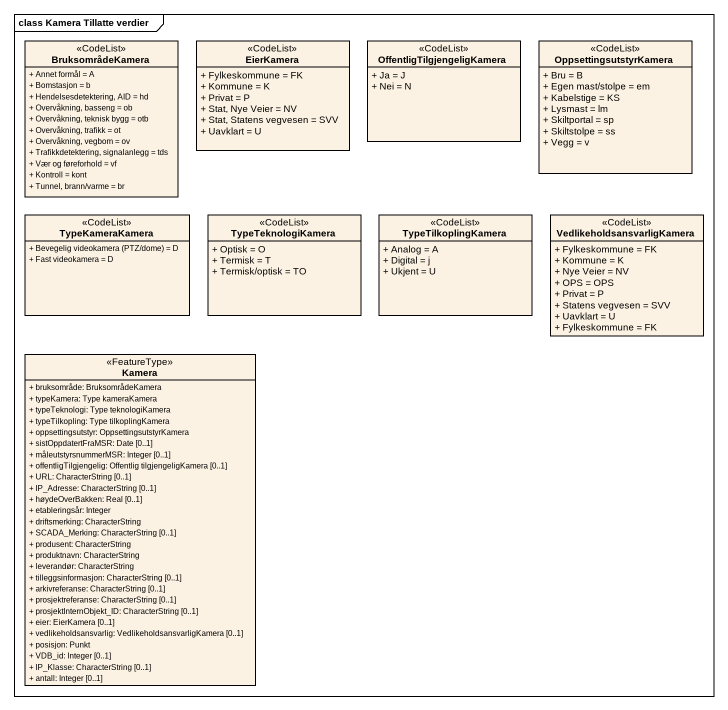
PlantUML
@startuml
mainframe class Kamera Tillatte verdier
hide circle
hide empty members
skinparam classAttributeIconSize 0
class BruksområdeKamera <<CodeList>> {
  + Annet formål = A
  + Bomstasjon = b
  + Hendelsesdetektering, AID = hd
  + Overvåkning, basseng = ob
  + Overvåkning, teknisk bygg = otb
  + Overvåkning, trafikk = ot
  + Overvåkning, vegbom = ov
  + Trafikkdetektering, signalanlegg = tds
  + Vær og føreforhold = vf
  + Kontroll = kont
  + Tunnel, brann/varme = br
}
class EierKamera <<CodeList>> {
  + Fylkeskommune = FK
  + Kommune = K
  + Privat = P
  + Stat, Nye Veier = NV
  + Stat, Statens vegvesen = SVV
  + Uavklart = U
}
class OffentligTilgjengeligKamera <<CodeList>> {
  + Ja = J
  + Nei = N
}
class OppsettingsutstyrKamera <<CodeList>> {
  + Bru = B
  + Egen mast/stolpe = em
  + Kabelstige = KS
  + Lysmast = lm
  + Skiltportal = sp
  + Skiltstolpe = ss
  + Vegg = v
}
class TypeKameraKamera <<CodeList>> {
  {field} + Bevegelig videokamera (PTZ/dome) = D
  + Fast videokamera = D
}
class TypeTeknologiKamera <<CodeList>> {
  + Optisk = O
  + Termisk = T
  + Termisk/optisk = TO
}
class TypeTilkoplingKamera <<CodeList>> {
  + Analog = A
  + Digital = j
  + Ukjent = U
}
class VedlikeholdsansvarligKamera <<CodeList>> {
  + Fylkeskommune = FK
  + Kommune = K
  + Nye Veier = NV
  + OPS = OPS
  + Privat = P
  + Statens vegvesen = SVV
  + Uavklart = U
  + Fylkeskommune = FK
}
class Kamera <<FeatureType>> {
  + bruksområde: BruksområdeKamera
  + typeKamera: Type kameraKamera
  + typeTeknologi: Type teknologiKamera
  + typeTilkopling: Type tilkoplingKamera
  + oppsettingsutstyr: OppsettingsutstyrKamera
  + sistOppdatertFraMSR: Date [0..1]
  + måleutstyrsnummerMSR: Integer [0..1]
  + offentligTilgjengelig: Offentlig tilgjengeligKamera [0..1]
  + URL: CharacterString [0..1]
  + IP_Adresse: CharacterString [0..1]
  + høydeOverBakken: Real [0..1]
  + etableringsår: Integer
  + driftsmerking: CharacterString
  + SCADA_Merking: CharacterString [0..1]
  + produsent: CharacterString
  + produktnavn: CharacterString
  + leverandør: CharacterString
  + tilleggsinformasjon: CharacterString [0..1]
  + arkivreferanse: CharacterString [0..1]
  + prosjektreferanse: CharacterString [0..1]
  + prosjektInternObjekt_ID: CharacterString [0..1]
  + eier: EierKamera [0..1]
  + vedlikeholdsansvarlig: VedlikeholdsansvarligKamera [0..1]
  + posisjon: Punkt
  + VDB_id: Integer [0..1]
  + IP_Klasse: CharacterString [0..1]
  + antall: Integer [0..1]
}
@enduml
